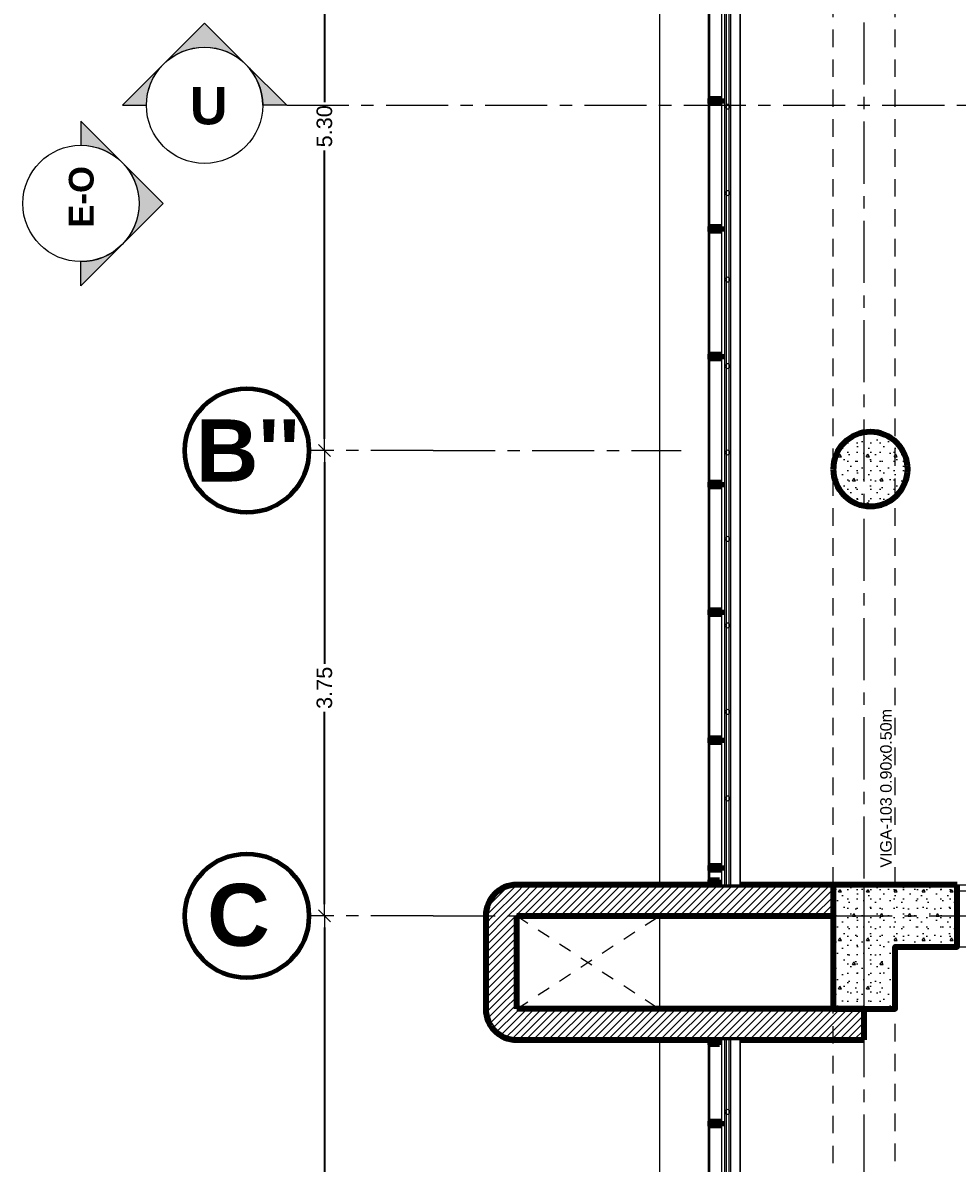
# Model space of a CAD drawing. Header units: inches. Extents: x -19 to 5698, y -728 to 92.
# Drawn here: x 95.04 to 102.57, y 15.16 to 24.35 of the extents above; entities that cross this region are included whole.
import ezdxf

# ---------------------------------------------------------------- set-up
doc = ezdxf.new("R2010")
doc.units = ezdxf.units.IN
doc.header["$MEASUREMENT"] = 0
doc.set_wipeout_variables(frame=1)
doc.header["$PDMODE"] = 1
for name, pattern in [('Hidden Line', [0.195611, 0.141111, -0.0545]), ('Oculto', [0.15875, 0.105833, -0.052917]), ('Punto & Raya', [0.65, 0.5, -0.075, 0, -0.075]), ('Wipeout_Contour', [1, 0, -1])]:
    doc.linetypes.add(name, pattern=pattern)
doc.layers.get('0').update_dxf_attribs({"color": 61})
for name, color, linetype in [('02 _ ARQ _ ALB _ Cotas Ejes', 7, 'Continuous'), ('02 _ ARQ _ ALB _ Ejes Generales', 251, 'Continuous'), ('02 _ ARQ _ ZON _ Espacio.3D', 7, 'Continuous'), ('08 _ STR _ EXT _ 06 Columnas', 7, 'Continuous'), ('08 _ STR _ EXT _ 07 Losa Aligerada', 7, 'Continuous'), ('08 _ STR _ EXT _ 09 Vigas', 251, 'Continuous'), ('Acabado - Muros', 7, 'Continuous'), ('Dibujo 2D - General', 7, 'Continuous'), ('Estructura - 03 LOSA', 7, 'Continuous'), ('Estructura - 04 MURO', 7, 'Continuous'), ('Interior - Escaleras & Barandillas', 7, 'Continuous'), ('Marcador - Alzados', 7, 'Continuous'), ('Marcador - Secciones', 7, 'Continuous'), ('Notas - Etiquetas', 7, 'Continuous')]:
    doc.layers.add(name, color=color, linetype=linetype)
doc.styles.add('Estilo_Generado_1', font='swisseb.ttf')
doc.styles.add('Estilo_Generado_4', font='swisse.ttf')
doc.dimstyles.new('Estilo_Generado__6', dxfattribs={"dimtxt": 0.125, "dimasz": 0.095, "dimexe": 0.18, "dimexo": 0.0625, "dimgap": 0, "dimtad": 0, "dimzin": 0, "dimdsep": 46, "dimtxsty": 'Estilo_Generado_4', "dimblk": 'ARROWHEAD_6', "dimblk1": 'ARROWHEAD_6', "dimblk2": 'ARROWHEAD_6', "dimcen": 0.09, "dimse1": 1, "dimse2": 1, "dimclrd": 144, "dimclre": 144, "dimclrt": 7, "dimadec": 0, "dimazin": 0, "dimtfac": 1, "dimtdec": 4, "dimtmove": 0, "dimatfit": 3, "dimfxl": 1, "dimtolj": 1, "dimtzin": 0, "dimarcsym": 0})
doc.dimstyles.new('Estilo_Generado__8', dxfattribs={"dimtxt": 0.18, "dimasz": 0.0912, "dimexe": 0.18, "dimexo": 0.0625, "dimgap": 0, "dimtad": 0, "dimtih": 1, "dimtoh": 1, "dimdec": 4, "dimzin": 0, "dimdsep": 46, "dimcen": 0.09, "dimadec": 0, "dimazin": 0, "dimtfac": 1, "dimtdec": 4, "dimtmove": 0, "dimatfit": 3, "dimldrblk": 'ARROWHEAD_5', "dimfxl": 1, "dimtolj": 1, "dimtzin": 0, "dimarcsym": 0})
pattern_1 = [(45, (92.500015, 6e-09), (-0.03005204, 0.03005204), [])]
pattern_2 = [(0, (92.5, 6e-09), (0, 0.3897114), [0.024375, -0.200625]), (0, (92.6125, 0.19486), (0, 0.3897114), [0.024375, -0.200625]), (60, (92.5, 6e-09), (-0.3375, 0.194856), [0.024375, -0.200625]), (60, (92.725, 6e-09), (-0.3375, 0.194856), [0.024375, -0.200625]), (120, (92.5244, 6e-09), (0.3375, 0.194856), [0.024375, -0.200625]), (120, (92.7494, 6e-09), (0.3375, 0.194856), [0.024375, -0.200625]), (0, (92.500015, 0.0375), (0, 0.075), [0, -0.075, 0, -0.1125]), (45, (92.537515, 0.0375), (-0.053033, 0.053033), [0, -0.05625, 0, -0.09375])]

# ---------------------------------------------------------------- blocks, each defined once
blk = doc.blocks.new('ARROWHEAD_6')
at = {"color": 0, "linetype": 'Continuous', "lineweight": 0}
for p, q in [((0, 0), (-1, 0)), ((-0.5, -0.5), (0.5, 0.5))]:
    blk.add_line(p, q, dxfattribs=at)
blk = doc.blocks.new('*D98', base_point=(804.059, 0))
at = {"layer": '02 _ ARQ _ ALB _ Cotas Ejes', "color": 144, "linetype": 'Continuous', "lineweight": -2, "transparency": 16777216}
for p, q in [((97.4704, 17.055), (97.4704, 12.4573)), ((97.4704, 7.545), (97.4704, 12.0674))]:
    blk.add_line(p, q, dxfattribs=at)
at = {"layer": 'Defpoints', "color": 0, "linetype": 'Continuous', "transparency": 16777216}
for p in [(97.4704, 17.15), (97.8403, 17.15), (98.3343, 7.45)]:
    blk.add_point(p, dxfattribs=at)
at = {"layer": '02 _ ARQ _ ALB _ Cotas Ejes', "color": 144, "linetype": 'Continuous', "lineweight": -2, "transparency": 16777216, "xscale": 0.095, "yscale": 0.095, "zscale": 0.095}
for p, rotation in [((97.4704, 17.15), 90), ((97.4704, 7.45), 270)]:
    blk.add_blockref('ARROWHEAD_6', p, dxfattribs=dict(at, rotation=rotation))
at = {"layer": '02 _ ARQ _ ALB _ Cotas Ejes', "color": 7, "linetype": 'Continuous', "lineweight": 13, "transparency": 16777216, "insert": (97.4704, 12.2624), "char_height": 0.125, "attachment_point": 5, "rotation": 90, "style": 'Estilo_Generado_4'}
blk.add_mtext('\\A1;9.70', dxfattribs=at)
blk = doc.blocks.new('*D99', base_point=(804.059, 0))
at = {"layer": '02 _ ARQ _ ALB _ Cotas Ejes', "color": 144, "linetype": 'Continuous', "lineweight": -2, "transparency": 16777216}
for p, q in [((97.4704, 20.805), (97.4704, 19.1806)), ((97.4704, 17.245), (97.4704, 18.7941))]:
    blk.add_line(p, q, dxfattribs=at)
at = {"layer": 'Defpoints', "color": 0, "linetype": 'Continuous', "transparency": 16777216}
for p in [(97.4704, 20.9), (97.8179, 20.9), (97.8403, 17.15)]:
    blk.add_point(p, dxfattribs=at)
at = {"layer": '02 _ ARQ _ ALB _ Cotas Ejes', "color": 144, "linetype": 'Continuous', "lineweight": -2, "transparency": 16777216, "xscale": 0.095, "yscale": 0.095, "zscale": 0.095}
for p, rotation in [((97.4704, 20.9), 90), ((97.4704, 17.15), 270)]:
    blk.add_blockref('ARROWHEAD_6', p, dxfattribs=dict(at, rotation=rotation))
at = {"layer": '02 _ ARQ _ ALB _ Cotas Ejes', "color": 7, "linetype": 'Continuous', "lineweight": 13, "transparency": 16777216, "insert": (97.4704, 18.9874), "char_height": 0.125, "attachment_point": 5, "rotation": 90, "style": 'Estilo_Generado_4'}
blk.add_mtext('\\A1;3.75', dxfattribs=at)
blk = doc.blocks.new('*D100', base_point=(804.059, 0))
at = {"layer": '02 _ ARQ _ ALB _ Cotas Ejes', "color": 144, "linetype": 'Continuous', "lineweight": -2, "transparency": 16777216}
for p, q in [((97.4704, 26.105), (97.4704, 23.7066)), ((97.4704, 20.995), (97.4704, 23.3181))]:
    blk.add_line(p, q, dxfattribs=at)
at = {"layer": 'Defpoints', "color": 0, "linetype": 'Continuous', "transparency": 16777216}
for p in [(97.4704, 26.2), (97.8531, 26.2), (97.8179, 20.9)]:
    blk.add_point(p, dxfattribs=at)
at = {"layer": '02 _ ARQ _ ALB _ Cotas Ejes', "color": 144, "linetype": 'Continuous', "lineweight": -2, "transparency": 16777216, "xscale": 0.095, "yscale": 0.095, "zscale": 0.095}
for p, rotation in [((97.4704, 26.2), 90), ((97.4704, 20.9), 270)]:
    blk.add_blockref('ARROWHEAD_6', p, dxfattribs=dict(at, rotation=rotation))
at = {"layer": '02 _ ARQ _ ALB _ Cotas Ejes', "color": 7, "linetype": 'Continuous', "lineweight": 13, "transparency": 16777216, "insert": (97.4704, 23.5124), "char_height": 0.125, "attachment_point": 5, "rotation": 90, "style": 'Estilo_Generado_4'}
blk.add_mtext('\\A1;5.30', dxfattribs=at)
blk = doc.blocks.new('ARROWHEAD_5')
at = {"linetype": 'Continuous', "lineweight": 0}
blk.add_hatch(color=0, dxfattribs=at).paths.add_polyline_path([(-1, 0.2679), (0, 0), (-1, -0.2679)])
at = {"color": 0, "linetype": 'Continuous', "lineweight": 0}
blk.add_line((0, 0), (-1, 0), dxfattribs=at)

msp = doc.modelspace()

# ---------------------------------------------------------------- hatches: boundary and pattern name
at = {"layer": '08 _ STR _ EXT _ 06 Columnas', "linetype": 'Continuous', "lineweight": 9}
h = msp.add_hatch(dxfattribs=at)
h.set_pattern_fill('HORMIGÓN_EN_MASA_0002', style=0, pattern_type=2)
h.set_pattern_definition(pattern_2)
h.paths.add_polyline_path([(101.5709, 20.7503, 0.414214), (101.8709, 20.4503, 0.414214), (102.1709, 20.7503, 0.414214), (101.8709, 21.0503, 0.414214)])
at = {"layer": 'Acabado - Muros', "linetype": 'Continuous', "lineweight": 9}
for points in [[(100.565, 24.74), (100.565, 23.72), (100.575, 23.72), (100.575, 24.74)], [(100.565, 23.71), (100.565, 22.69), (100.575, 22.69), (100.575, 23.71)], [(100.565, 22.68), (100.565, 21.66), (100.575, 21.66), (100.575, 22.68)], [(100.565, 21.65), (100.565, 20.63), (100.575, 20.63), (100.575, 21.65)], [(100.565, 20.62), (100.565, 19.6), (100.575, 19.6), (100.575, 20.62)], [(100.565, 19.59), (100.565, 18.57), (100.575, 18.57), (100.575, 19.59)], [(100.565, 18.56), (100.565, 17.54), (100.575, 17.54), (100.575, 18.56)], [(100.565, 15.47), (100.565, 14.45), (100.575, 14.45), (100.575, 15.47)]]:
    msp.add_hatch(color=250, dxfattribs=at).paths.add_polyline_path(points)
at = {"layer": 'Marcador - Alzados', "linetype": 'Continuous', "lineweight": 13}
for points in [[(95.5079, 23.553), (95.5079, 23.359, -0.198912), (95.8391, 23.2218)], [(95.8391, 23.2218, -0.414214), (95.8391, 22.5593), (96.1704, 22.8905)], [(95.5079, 22.228), (95.8391, 22.5593, -0.198912), (95.5079, 22.4221)]]:
    msp.add_hatch(color=7, dxfattribs=at).paths.add_polyline_path(points)
at = {"layer": 'Marcador - Secciones', "linetype": 'Continuous', "lineweight": 13}
for points in [[(96.1729, 24.0128, -0.414214), (96.8354, 24.0128), (96.5041, 24.344)], [(95.8416, 23.6815), (96.0357, 23.6815, -0.198912), (96.1729, 24.0128)], [(97.1666, 23.6815), (96.8354, 24.0128, -0.198912), (96.9726, 23.6815)]]:
    msp.add_hatch(color=7, dxfattribs=at).paths.add_polyline_path(points)

# ---------------------------------------------------------------- linework, layer by layer
at = {"layer": '02 _ ARQ _ ALB _ Ejes Generales', "color": 251, "linetype": 'Punto & Raya', "lineweight": 13, "true_color": 0x636466}
for p, q in [((98.3454, 20.9), (97.3454, 20.9)), ((98.3454, 20.9), (100.3454, 20.9)), ((98.3454, 17.15), (97.3454, 17.15))]:
    msp.add_line(p, q, dxfattribs=at)
at = {"layer": '02 _ ARQ _ ALB _ Ejes Generales', "color": 7, "linetype": 'Continuous', "lineweight": 60}
for centre in [(96.8454, 20.9), (96.8454, 17.15)]:
    msp.add_circle(centre, 0.5, dxfattribs=at)
at = {"layer": '02 _ ARQ _ ZON _ Espacio.3D', "color": 254, "linetype": 'Continuous', "lineweight": 0, "flags": 128}
for points in [[(100.8201, 17.4), (112.52, 17.4), (112.52, 29.6999), (100.82, 29.7), (100.82, 27.9653), (102.07, 27.9653), (102.07, 27.7902), (100.82, 27.7902)], [(104.7701, 6.45), (104.7701, 17.35), (102.57, 17.35), (102.57, 16.9), (102.07, 16.9), (102.07, 16.4), (101.82, 16.4), (101.82, 16.15), (100.8201, 16.15), (100.8201, 13.25), (101.82, 13.25), (101.82, 12), (100.8201, 12), (100.8201, 9.1), (101.82, 9.1), (101.82, 8.1), (102.07, 8.1), (102.07, 7.7), (102.47, 7.7), (102.47, 7.2), (101.57, 7.2), (101.57, 7.85), (100.82, 7.85), (100.82, 6.45)]]:
    msp.add_lwpolyline(points, close=True, dxfattribs=at)
at = {"layer": '08 _ STR _ EXT _ 06 Columnas', "color": 7, "linetype": 'Continuous', "lineweight": 80, "flags": 128}
msp.add_lwpolyline([(101.5709, 20.7503, 0.414214), (101.8709, 20.4503, 0.414214), (102.1709, 20.7503, 0.414214), (101.8709, 21.0503, 0.414214)], format="xyb", close=True, dxfattribs=at)
at = {"layer": '08 _ STR _ EXT _ 07 Losa Aligerada', "color": 7, "linetype": 'Continuous', "lineweight": 18, "flags": 128}
msp.add_lwpolyline([(108.7699, 43.8736), (108.7699, 39.9), (103.6201, 39.9), (103.6201, 40.95), (100.52, 40.95), (100.52, 37.7), (101.57, 37.7), (101.57, 33.9), (100.67, 33.9), (100.67, 27.9392), (100.17, 27.9392), (100.17, 5.8), (117.7353, 5.8)], dxfattribs=at)
at = {"layer": '08 _ STR _ EXT _ 09 Vigas', "color": 251, "linetype": 'Hidden Line', "lineweight": 13, "true_color": 0x636466}
for p, q in [((102.07, 17.4), (102.07, 29.7)), ((102.07, 17.4), (122.57, 17.4)), ((102.07, 16.9), (108.57, 16.9)), ((102.07, 7.7), (102.07, 16.9))]:
    msp.add_line(p, q, dxfattribs=at)
at = {"layer": 'Acabado - Muros', "color": 7, "linetype": 'Continuous', "lineweight": 60}
for p, q in [((100.575, 23.735), (100.575, 23.695)), ((100.575, 22.705), (100.575, 22.665)), ((100.575, 21.675), (100.575, 21.635)), ((100.575, 20.645), (100.575, 20.605)), ((100.575, 19.615), (100.575, 19.575)), ((100.575, 18.585), (100.575, 18.545)), ((100.575, 17.555), (100.575, 17.515)), ((100.575, 15.495), (100.575, 15.455))]:
    msp.add_line(p, q, dxfattribs=at)
at = {"layer": 'Acabado - Muros', "color": 7, "linetype": 'Continuous', "lineweight": 13, "flags": 128}
for points in [[(100.565, 24.74), (100.575, 24.74), (100.575, 23.72), (100.565, 23.72)], [(100.565, 23.71), (100.575, 23.71), (100.575, 22.69), (100.565, 22.69)], [(100.565, 22.68), (100.575, 22.68), (100.575, 21.66), (100.565, 21.66)], [(100.565, 21.65), (100.575, 21.65), (100.575, 20.63), (100.565, 20.63)], [(100.565, 20.62), (100.575, 20.62), (100.575, 19.6), (100.565, 19.6)], [(100.565, 19.59), (100.575, 19.59), (100.575, 18.57), (100.565, 18.57)], [(100.565, 18.56), (100.575, 18.56), (100.575, 17.54), (100.565, 17.54)], [(100.565, 15.47), (100.575, 15.47), (100.575, 14.45), (100.565, 14.45)]]:
    msp.add_lwpolyline(points, close=True, dxfattribs=at)
at = {"layer": 'Estructura - 03 LOSA', "color": 7, "linetype": 'Continuous', "lineweight": 18, "flags": 128}
msp.add_lwpolyline([(98.7701, 16.4, 0.414214), (99.0201, 16.15), (101.82, 16.15), (101.82, 17.4), (99.0201, 17.4, 0.414172), (98.7701, 17.15)], format="xyb", close=True, dxfattribs=at)
at = {"layer": 'Marcador - Alzados', "color": 7, "linetype": 'Continuous', "lineweight": 13, "flags": 128}
for points in [[(95.5079, 23.553), (95.5079, 23.359, -0.198912), (95.8391, 23.2218)], [(95.8391, 23.2218, -0.414214), (95.8391, 22.5593), (96.1704, 22.8905)], [(95.5079, 22.228), (95.5079, 22.4221, 0.198912), (95.8391, 22.5593)]]:
    msp.add_lwpolyline(points, format="xyb", close=True, dxfattribs=at)
at = {"layer": 'Marcador - Alzados', "color": 7, "linetype": 'Continuous', "lineweight": 13}
msp.add_circle((95.5079, 22.8905), 0.4685, dxfattribs=at)
at = {"layer": 'Marcador - Secciones', "color": 7, "linetype": 'Continuous', "lineweight": 13, "flags": 128}
for points in [[(96.1729, 24.0128, -0.414214), (96.8354, 24.0128), (96.5041, 24.344)], [(95.8416, 23.6815), (96.0357, 23.6815, -0.198912), (96.1729, 24.0128)], [(97.1666, 23.6815), (96.9726, 23.6815, 0.198912), (96.8354, 24.0128)]]:
    msp.add_lwpolyline(points, format="xyb", close=True, dxfattribs=at)
at = {"layer": 'Marcador - Secciones', "color": 7, "linetype": 'Continuous', "lineweight": 13}
msp.add_circle((96.5041, 23.6815), 0.4685, dxfattribs=at)

# ---------------------------------------------------------------- texts
at = {"layer": '02 _ ARQ _ ALB _ Ejes Generales', "color": 7, "lineweight": 30, "char_height": 0.5, "attachment_point": 1, "style": 'Estilo_Generado_1'}
for s, insert in [("\\A1;{\\pql;\\pt0;\\fSwis721 Ex BT|b1|i0|c0|p34;B''}", (96.434, 21.15)), ('\\A1;{\\pql;\\pt0;\\fSwis721 Ex BT|b1|i0|c0|p34;C}', (96.5254, 17.4081))]:
    msp.add_mtext(s, dxfattribs=dict(at, insert=insert))
at = {"layer": 'Marcador - Alzados', "color": 5, "lineweight": 35, "insert": (95.6131, 23.1922), "char_height": 0.2, "attachment_point": 9, "rotation": 90, "style": 'Estilo_Generado_1'}
msp.add_mtext('\\A1;{\\pqr;\\pt0;\\fSwis721 Ex BT|b1|i0|c0|p34;E-O}', dxfattribs=at)
at = {"layer": 'Marcador - Secciones', "color": 5, "lineweight": 25, "insert": (96.6893, 23.5237), "char_height": 0.3, "attachment_point": 9, "style": 'Estilo_Generado_1'}
msp.add_mtext('\\A1;{\\pqr;\\pt0;\\fSwis721 Ex BT|b1|i0|c0|p34;U}', dxfattribs=at)
at = {"layer": 'Notas - Etiquetas', "color": 171, "linetype": 'Continuous', "lineweight": 13, "insert": (102.0435, 17.5383), "char_height": 0.0925, "attachment_point": 7, "rotation": 90, "style": 'Estilo_Generado_4'}
msp.add_mtext('\\A1;{\\pql;\\fSwis721 Ex BT|b0|i0|c0|p34;VIGA-103\\fSwis721 Ex BT|b0|i0|c0|p34; \\fSwis721 Ex BT|b0|i0|c0|p34;0.90\\fSwis721 Ex BT|b0|i0|c0|p34;x\\fSwis721 Ex BT|b0|i0|c0|p34;0.50\\fSwis721 Ex BT|b0|i0|c0|p34;m}', dxfattribs=at)

# ---------------------------------------------------------------- dimensions: what is measured, and where the dimension line sits
at = {"layer": '02 _ ARQ _ ALB _ Cotas Ejes', "color": 144, "linetype": 'Continuous', "lineweight": 13}
for base, p1, p2, picture, middle in [((97.4704, 26.2), (97.8179, 20.9), (97.8531, 26.2), '*D100', (97.4704, 23.5124)), ((97.4704, 20.9), (97.8403, 17.15), (97.8179, 20.9), '*D99', (97.4704, 18.9874)), ((97.4704, 17.15), (98.3343, 7.45), (97.8403, 17.15), '*D98', (97.4704, 12.2624))]:
    dim = msp.add_linear_dim(base=base, p1=p1, p2=p2, angle=90, dimstyle='Estilo_Generado__6', dxfattribs=at)
    dim.commit()
    dim.dimension.update_dxf_attribs({"geometry": picture, "text_midpoint": middle, "dimtype": 160, "text_rotation": 90})

# ---------------------------------------------------------------- next in the draw order: wipeouts: each hides what was drawn before it
at = {"color": 254, "linetype": 'Wipeout_Contour', "lineweight": 0, "ltscale": 3248.151862}
msp.add_wipeout([(99.0201, 17.4), (99.0201, 17.15), (101.57, 17.15), (101.57, 17.4)], dxfattribs=at).dxf.layer = 'Estructura - 04 MURO'

# ---------------------------------------------------------------- next in the draw order: hatches: boundary and pattern name
at = {"layer": 'Acabado - Muros', "linetype": 'Continuous', "lineweight": 9}
msp.add_hatch(color=250, dxfattribs=at).paths.add_polyline_path([(100.565, 17.53), (100.565, 17.425), (100.575, 17.425), (100.575, 17.53)])
at = {"layer": 'Estructura - 04 MURO', "linetype": 'Continuous', "lineweight": 5}
h = msp.add_hatch(dxfattribs=at)
h.set_pattern_fill('LADRILLO_COMÚN_0002', color=250, style=0, pattern_type=2)
h.set_pattern_definition(pattern_1)
h.paths.add_polyline_path([(99.0201, 17.4), (99.0201, 17.15), (101.57, 17.15), (101.57, 17.4)])

# ---------------------------------------------------------------- next in the draw order: linework, layer by layer
at = {"layer": '08 _ STR _ EXT _ 09 Vigas', "color": 251, "linetype": 'Hidden Line', "lineweight": 13, "true_color": 0x636466}
msp.add_line((101.57, 17.4), (101.57, 29.7), dxfattribs=at)
at = {"layer": 'Acabado - Muros', "color": 7, "linetype": 'Continuous', "lineweight": 60}
msp.add_line((100.575, 17.44), (100.575, 17.4), dxfattribs=at)
at = {"layer": 'Acabado - Muros', "color": 7, "linetype": 'Continuous', "lineweight": 13, "flags": 128}
msp.add_lwpolyline([(100.565, 17.53), (100.575, 17.53), (100.575, 17.425), (100.565, 17.425)], close=True, dxfattribs=at)
at = {"layer": 'Estructura - 04 MURO', "color": 7, "linetype": 'Continuous', "lineweight": 80, "flags": 128}
for points in [[(101.57, 17.4), (99.0201, 17.4)], [(99.0201, 17.15), (101.57, 17.15)]]:
    msp.add_lwpolyline(points, dxfattribs=at)

# ---------------------------------------------------------------- next in the draw order: leaders
at = {"layer": 'Notas - Etiquetas', "color": 144, "linetype": 'Continuous', "lineweight": 13, "annotation_type": 0, "has_hookline": 1, "hookline_direction": 1, "text_width": 1.9482}
msp.add_leader([(105.57, 17.385), (105.57, 17.6202), (103.347, 17.6202)], dimstyle='Estilo_Generado__8', dxfattribs=at)

# ---------------------------------------------------------------- next in the draw order: wipeouts: each hides what was drawn before it
at = {"color": 254, "linetype": 'Wipeout_Contour', "lineweight": 0, "ltscale": 3250.364848}
msp.add_wipeout([(100.82, 25.1075), (100.67, 25.1075), (100.67, 17.4), (100.82, 17.4)], dxfattribs=at).dxf.layer = 'Estructura - 04 MURO'
at = {"color": 254, "linetype": 'Wipeout_Contour', "lineweight": 0, "ltscale": 3242.511798}
msp.add_wipeout([(98.7701, 17.15), (98.7701, 16.4), (99.0201, 16.4), (99.0201, 17.15)], dxfattribs=at).dxf.layer = 'Estructura - 04 MURO'

# ---------------------------------------------------------------- next in the draw order: hatches: boundary and pattern name
at = {"layer": 'Acabado - Muros', "linetype": 'Continuous', "lineweight": 0}
for points in [[(100.675, 23.735), (100.575, 23.735), (100.575, 23.695), (100.675, 23.695)], [(100.675, 22.705), (100.575, 22.705), (100.575, 22.665), (100.675, 22.665)], [(100.675, 21.675), (100.575, 21.675), (100.575, 21.635), (100.675, 21.635)], [(100.675, 20.645), (100.575, 20.645), (100.575, 20.605), (100.675, 20.605)], [(100.675, 19.615), (100.575, 19.615), (100.575, 19.575), (100.675, 19.575)], [(100.675, 18.585), (100.575, 18.585), (100.575, 18.545), (100.675, 18.545)], [(100.675, 17.555), (100.575, 17.555), (100.575, 17.515), (100.675, 17.515)], [(100.655, 17.44), (100.575, 17.44), (100.575, 17.4), (100.655, 17.4)]]:
    msp.add_hatch(color=254, dxfattribs=at).paths.add_polyline_path(points)
at = {"layer": 'Estructura - 04 MURO', "linetype": 'Continuous', "lineweight": 5}
h = msp.add_hatch(dxfattribs=at)
h.set_pattern_fill('LADRILLO_COMÚN_0002', color=250, style=0, pattern_type=2)
h.set_pattern_definition(pattern_1)
h.paths.add_polyline_path([(98.7701, 17.15), (99.0201, 17.15), (99.0201, 17.4, 0.414213)])
h = msp.add_hatch(dxfattribs=at)
h.set_pattern_fill('LADRILLO_COMÚN_0002', color=250, style=0, pattern_type=2)
h.set_pattern_definition(pattern_1)
h.paths.add_polyline_path([(98.7701, 17.15), (98.7701, 16.4), (99.0201, 16.4), (99.0201, 17.15)])

# ---------------------------------------------------------------- next in the draw order: linework, layer by layer
at = {"layer": '02 _ ARQ _ ALB _ Ejes Generales', "color": 251, "linetype": 'Punto & Raya', "lineweight": 13, "true_color": 0x636466}
msp.add_line((98.3454, 17.15), (104.3454, 17.15), dxfattribs=at)
at = {"layer": 'Acabado - Muros', "color": 7, "linetype": 'Continuous', "lineweight": 60}
for p, q in [((100.675, 23.735), (100.575, 23.735)), ((100.675, 23.735), (100.675, 23.695)), ((100.675, 23.695), (100.575, 23.695)), ((100.675, 22.705), (100.575, 22.705)), ((100.675, 22.705), (100.675, 22.665)), ((100.675, 22.665), (100.575, 22.665)), ((100.675, 21.675), (100.575, 21.675)), ((100.675, 21.635), (100.575, 21.635)), ((100.675, 21.675), (100.675, 21.635)), ((100.675, 20.645), (100.575, 20.645)), ((100.675, 20.605), (100.575, 20.605)), ((100.675, 20.645), (100.675, 20.605)), ((100.675, 19.615), (100.575, 19.615)), ((100.675, 19.575), (100.575, 19.575)), ((100.675, 19.615), (100.675, 19.575)), ((100.675, 18.585), (100.575, 18.585)), ((100.675, 18.585), (100.675, 18.545)), ((100.675, 18.545), (100.575, 18.545)), ((100.675, 17.555), (100.575, 17.555)), ((100.675, 17.555), (100.675, 17.515)), ((100.675, 17.515), (100.575, 17.515)), ((100.655, 17.44), (100.575, 17.44)), ((100.655, 17.4), (100.575, 17.4)), ((100.655, 17.44), (100.655, 17.4))]:
    msp.add_line(p, q, dxfattribs=at)
at = {"layer": 'Estructura - 04 MURO', "color": 7, "linetype": 'Continuous', "lineweight": 13, "flags": 128}
for points in [[(100.67, 25.1075), (100.67, 17.4)], [(100.82, 17.4), (100.82, 25.1075)], [(100.67, 17.4), (100.82, 17.4)]]:
    msp.add_lwpolyline(points, dxfattribs=at)
at = {"layer": 'Estructura - 04 MURO', "color": 7, "linetype": 'Continuous', "lineweight": 80, "flags": 128}
for points in [[(98.7701, 17.15), (98.7701, 16.4)], [(99.0201, 16.4), (99.0201, 17.15)]]:
    msp.add_lwpolyline(points, dxfattribs=at)
at = {"layer": 'Estructura - 04 MURO', "color": 7, "linetype": 'Continuous', "lineweight": 80}
msp.add_arc((99.0201, 17.15), 0.25, 90.0002, 180, dxfattribs=at)
at = {"layer": 'Interior - Escaleras & Barandillas', "color": 161, "linetype": 'Continuous', "lineweight": 13}
for p, q in [((100.7075, 27.1541), (100.7076, 17.4)), ((100.7075, 27.1541), (100.7076, 17.4)), ((100.7075, 27.1541), (100.7076, 17.4)), ((100.7326, 17.4), (100.7325, 27.1541)), ((100.7326, 17.4), (100.7325, 27.1541)), ((100.7326, 17.4), (100.7325, 27.1541)), ((100.695, 27.0916), (100.6951, 17.4)), ((100.7451, 17.4), (100.745, 27.0916)), ((100.6951, 17.4), (100.7451, 17.4)), ((100.7076, 17.4), (100.7326, 17.4)), ((100.7076, 17.4), (100.7326, 17.4)), ((100.7076, 17.4), (100.7326, 17.4))]:
    msp.add_line(p, q, dxfattribs=at)
at = {"layer": 'Interior - Escaleras & Barandillas', "color": 161, "linetype": 'Continuous', "lineweight": 13, "flags": 128}
for points in [[(100.7388, 23.6705, 1), (100.7013, 23.6705, 1)], [(100.7388, 22.9738, 1), (100.7013, 22.9738, 1)], [(100.7388, 22.2771, 1), (100.7013, 22.2771, 1)], [(100.7388, 21.5803, 1), (100.7013, 21.5803, 1)], [(100.7388, 20.8836, 1), (100.7013, 20.8836, 1)], [(100.7388, 20.1869, 1), (100.7013, 20.1869, 1)], [(100.7388, 19.4902, 1), (100.7013, 19.4902, 1)], [(100.7388, 18.7934, 1), (100.7013, 18.7934, 1)], [(100.7388, 18.0967, 1), (100.7013, 18.0967, 1)]]:
    msp.add_lwpolyline(points, format="xyb", close=True, dxfattribs=at)
at = {"layer": 'Marcador - Secciones', "color": 251, "linetype": 'Punto & Raya', "lineweight": 13, "true_color": 0x636466}
msp.add_line((97.1666, 23.6815), (121.4526, 23.6815), dxfattribs=at)

# ---------------------------------------------------------------- next in the draw order: wipeouts: each hides what was drawn before it
at = {"color": 254, "linetype": 'Wipeout_Contour', "lineweight": 0, "ltscale": 3248.569208}
msp.add_wipeout([(99.0201, 16.15), (101.82, 16.15), (101.82, 16.4), (99.0201, 16.4)], dxfattribs=at).dxf.layer = 'Estructura - 04 MURO'

# ---------------------------------------------------------------- next in the draw order: hatches: boundary and pattern name
at = {"layer": '08 _ STR _ EXT _ 06 Columnas', "linetype": 'Continuous', "lineweight": 9}
h = msp.add_hatch(dxfattribs=at)
h.set_pattern_fill('HORMIGÓN_EN_MASA_0002', style=0, pattern_type=2)
h.set_pattern_definition(pattern_2)
h.paths.add_polyline_path([(102.57, 17.4), (101.57, 17.4), (101.57, 16.4), (102.07, 16.4), (102.07, 16.9), (102.57, 16.9)])
at = {"layer": 'Acabado - Muros', "linetype": 'Continuous', "lineweight": 9}
msp.add_hatch(color=250, dxfattribs=at).paths.add_polyline_path([(100.565, 16.125), (100.565, 15.48), (100.575, 15.48), (100.575, 16.125)])
at = {"layer": 'Estructura - 04 MURO', "linetype": 'Continuous', "lineweight": 5}
h = msp.add_hatch(dxfattribs=at)
h.set_pattern_fill('LADRILLO_COMÚN_0002', color=250, style=0, pattern_type=2)
h.set_pattern_definition(pattern_1)
h.paths.add_polyline_path([(99.0201, 16.4), (98.7701, 16.4, 0.414214), (99.0201, 16.15)])
h = msp.add_hatch(dxfattribs=at)
h.set_pattern_fill('LADRILLO_COMÚN_0002', color=250, style=0, pattern_type=2)
h.set_pattern_definition(pattern_1)
h.paths.add_polyline_path([(99.0201, 16.15), (101.82, 16.15), (101.82, 16.4), (99.0201, 16.4)])

# ---------------------------------------------------------------- next in the draw order: linework, layer by layer
at = {"layer": '02 _ ARQ _ ALB _ Ejes Generales', "color": 251, "linetype": 'Punto & Raya', "lineweight": 13, "true_color": 0x636466}
msp.add_line((101.82, 3.05), (101.82, 44.9), dxfattribs=at)
at = {"layer": '08 _ STR _ EXT _ 06 Columnas', "color": 7, "linetype": 'Continuous', "lineweight": 80, "flags": 128}
msp.add_lwpolyline([(102.57, 17.4), (101.57, 17.4), (101.57, 16.4), (102.07, 16.4), (102.07, 16.9), (102.57, 16.9)], close=True, dxfattribs=at)
at = {"layer": '08 _ STR _ EXT _ 09 Vigas', "color": 251, "linetype": 'Hidden Line', "lineweight": 13, "true_color": 0x636466}
msp.add_line((101.57, 7.2), (101.57, 17.4), dxfattribs=at)
at = {"layer": 'Acabado - Muros', "color": 7, "linetype": 'Continuous', "lineweight": 60}
msp.add_line((100.575, 16.15), (100.575, 16.11), dxfattribs=at)
at = {"layer": 'Acabado - Muros', "color": 7, "linetype": 'Continuous', "lineweight": 13, "flags": 128}
msp.add_lwpolyline([(100.565, 16.125), (100.575, 16.125), (100.575, 15.48), (100.565, 15.48)], close=True, dxfattribs=at)
at = {"layer": 'Dibujo 2D - General', "color": 7, "linetype": 'Oculto', "lineweight": 13}
for p, q in [((99.0201, 16.4), (100.17, 17.15)), ((99.0201, 17.15), (100.17, 16.4))]:
    msp.add_line(p, q, dxfattribs=at)
at = {"layer": 'Estructura - 04 MURO', "color": 7, "linetype": 'Continuous', "lineweight": 80, "flags": 128}
for points in [[(101.82, 16.4), (99.0201, 16.4)], [(101.82, 16.15), (101.82, 16.4)], [(99.0201, 16.15), (101.82, 16.15)]]:
    msp.add_lwpolyline(points, dxfattribs=at)
at = {"layer": 'Estructura - 04 MURO', "color": 7, "linetype": 'Continuous', "lineweight": 80}
msp.add_arc((99.0201, 16.4), 0.25, 180, 270, dxfattribs=at)

# ---------------------------------------------------------------- next in the draw order: wipeouts: each hides what was drawn before it
at = {"color": 254, "linetype": 'Wipeout_Contour', "lineweight": 0, "ltscale": 3249.753672}
msp.add_wipeout([(100.82, 13.25), (100.82, 16.15), (100.67, 16.15), (100.67, 13.25)], dxfattribs=at).dxf.layer = 'Estructura - 04 MURO'

# ---------------------------------------------------------------- next in the draw order: hatches: boundary and pattern name
at = {"layer": 'Acabado - Muros', "linetype": 'Continuous', "lineweight": 0}
for points in [[(100.655, 16.11), (100.655, 16.15), (100.575, 16.15), (100.575, 16.11)], [(100.675, 15.495), (100.575, 15.495), (100.575, 15.455), (100.675, 15.455)]]:
    msp.add_hatch(color=254, dxfattribs=at).paths.add_polyline_path(points)

# ---------------------------------------------------------------- next in the draw order: linework, layer by layer
at = {"layer": 'Acabado - Muros', "color": 7, "linetype": 'Continuous', "lineweight": 60}
for p, q in [((100.655, 16.15), (100.575, 16.15)), ((100.655, 16.11), (100.575, 16.11)), ((100.655, 16.15), (100.655, 16.11)), ((100.675, 15.495), (100.575, 15.495)), ((100.675, 15.455), (100.575, 15.455)), ((100.675, 15.495), (100.675, 15.455))]:
    msp.add_line(p, q, dxfattribs=at)
at = {"layer": 'Estructura - 04 MURO', "color": 7, "linetype": 'Continuous', "lineweight": 13, "flags": 128}
for points in [[(100.82, 16.15), (100.67, 16.15)], [(100.67, 16.15), (100.67, 13.25)], [(100.82, 13.25), (100.82, 16.15)]]:
    msp.add_lwpolyline(points, dxfattribs=at)
at = {"layer": 'Interior - Escaleras & Barandillas', "color": 161, "linetype": 'Continuous', "lineweight": 13, "flags": 128}
for points in [[(100.695, 13.25), (100.745, 13.25), (100.745, 16.15), (100.695, 16.15)], [(100.7075, 13.25), (100.7325, 13.25), (100.7325, 16.15), (100.7075, 16.15)], [(100.7075, 13.25), (100.7325, 13.25), (100.7325, 16.15), (100.7075, 16.15)], [(100.7075, 13.25), (100.7325, 13.25), (100.7325, 16.15), (100.7075, 16.15)]]:
    msp.add_lwpolyline(points, close=True, dxfattribs=at)
msp.add_lwpolyline([(100.7387, 15.57, 1), (100.7012, 15.57, 1)], format="xyb", close=True, dxfattribs=at)

doc.saveas('drawing.dxf')
